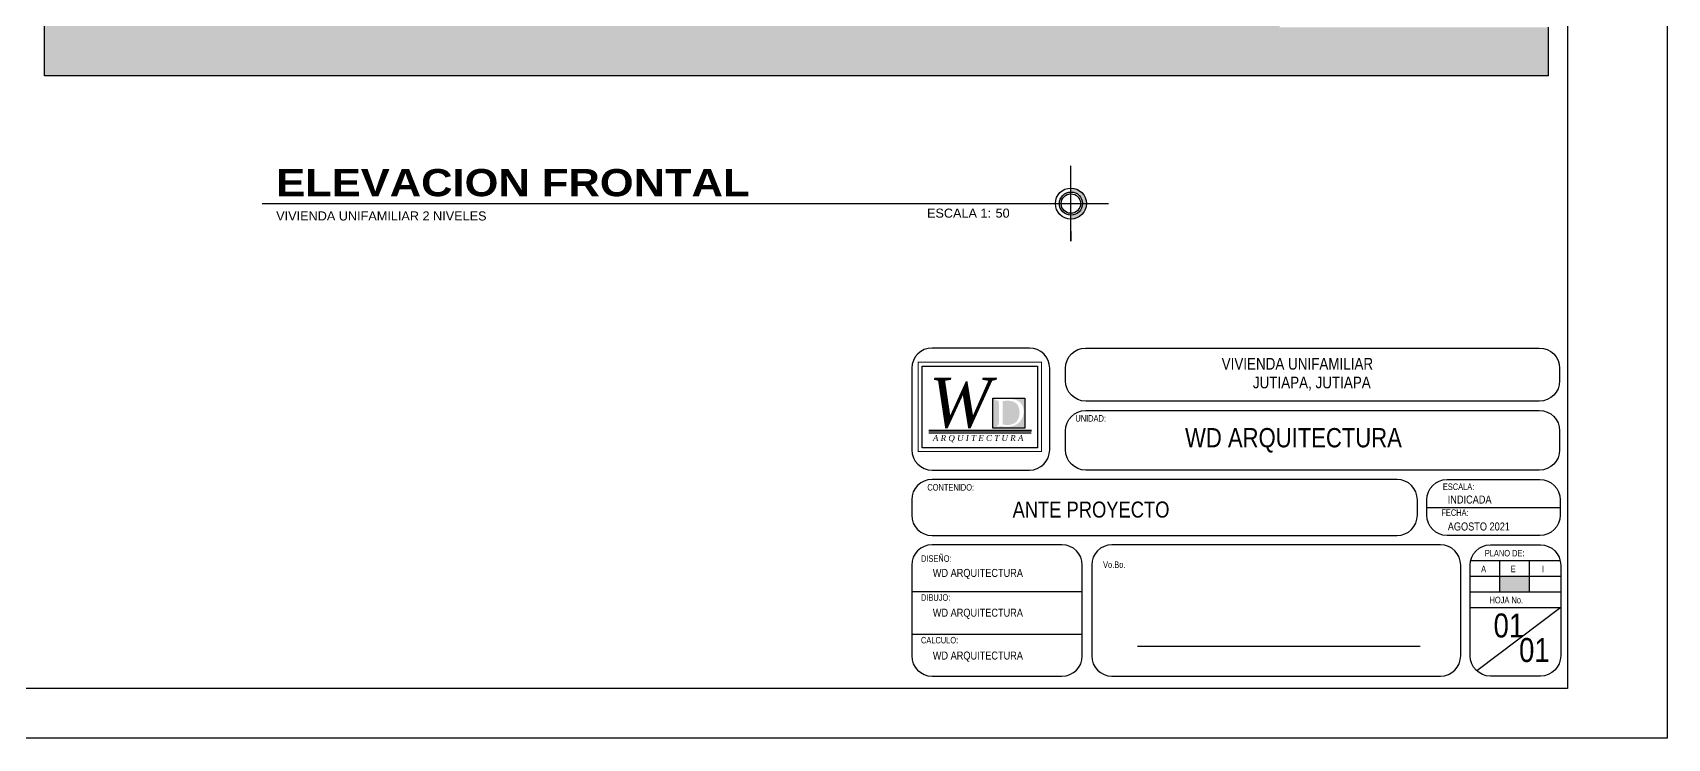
# Model space of a CAD drawing. Header units: inches. Extents: x -370 to 18, y -197 to 199.
# Drawn here: x -80.86 to -48.13, y -47.61 to -33.48 of the extents above; entities that cross this region are included whole.
import ezdxf

# ---------------------------------------------------------------- set-up
doc = ezdxf.new("R2010")
doc.units = ezdxf.units.IN
doc.header["$MEASUREMENT"] = 0
doc.layers.add('MUEBLES', color=7, linetype='Continuous')
doc.layers.add('MUROS', color=5, linetype='Continuous')
doc.styles.add('1', font='arial.ttf')
doc.styles.add('2', font='')
doc.styles.add('ML', font='ARIALN.TTF')
doc.styles.get("Standard").update_dxf_attribs({"font": 'arial.ttf'})
doc.styles.get('2').set_extended_font_data('Arial Black')

# ---------------------------------------------------------------- blocks, each defined once
blk = doc.blocks.new('LOGO MIO')
at = {"layer": 'MUROS'}
h = blk.add_hatch(color=256, dxfattribs=at)
h.dxf.hatch_style = 1
h.paths.add_polyline_path([(2.259, 1.642), (0.646, 1.642), (0.646, 0.127), (2.259, 0.127)])
h.paths.add_polyline_path([(2.011, 1.423), (2.05, 1.383), (2.085, 1.339), (2.115, 1.292), (2.135, 1.252), (2.155, 1.203), (2.171, 1.151), (2.182, 1.096), (2.189, 1.039), (2.193, 0.979), (2.193, 0.963), (2.191, 0.904), (2.185, 0.847), (2.176, 0.791), (2.163, 0.737), (2.146, 0.685), (2.126, 0.636), (2.102, 0.588), (2.074, 0.541), (2.043, 0.497), (2.008, 0.455), (1.971, 0.416), (1.931, 0.38), (1.889, 0.347), (1.845, 0.318), (1.799, 0.292), (1.751, 0.269), (1.701, 0.249), (1.648, 0.233), (1.594, 0.22), (1.538, 0.21), (1.48, 0.203), (1.419, 0.2), (1.389, 0.2), (1.269, 0.203), (1.188, 0.206), (1.123, 0.208), (1.075, 0.209), (1.046, 0.21), (0.998, 0.209), (0.943, 0.206), (0.881, 0.202), (0.844, 0.198), (0.844, 0.245), (0.935, 0.299), (0.938, 0.334), (0.941, 0.374), (0.943, 0.42), (0.946, 0.471), (0.947, 0.527), (0.948, 0.588), (0.95, 0.655), (0.95, 0.726), (0.951, 0.803), (0.951, 0.829), (0.951, 1.113), (0.95, 1.177), (0.949, 1.238), (0.947, 1.296), (0.944, 1.349), (0.94, 1.4), (0.939, 1.414), (0.928, 1.482), (0.921, 1.499), (0.88, 1.514), (0.84, 1.52), (0.762, 1.532), (0.762, 1.594), (0.839, 1.592), (0.902, 1.59), (0.95, 1.589), (0.979, 1.589), (1.242, 1.591), (1.456, 1.594), (1.511, 1.594), (1.567, 1.591), (1.623, 1.585), (1.681, 1.577), (1.721, 1.569), (1.776, 1.556), (1.829, 1.537), (1.88, 1.514), (1.929, 1.486), (1.967, 1.46)], flags=16)
h.paths.add_polyline_path([(1.853, 1.34), (1.885, 1.301), (1.912, 1.259), (1.934, 1.212), (1.953, 1.162), (1.968, 1.108), (1.978, 1.051), (1.985, 0.989), (1.986, 0.924), (1.985, 0.867), (1.98, 0.805), (1.971, 0.747), (1.958, 0.691), (1.942, 0.639), (1.922, 0.589), (1.898, 0.544), (1.87, 0.501), (1.839, 0.461), (1.804, 0.425), (1.795, 0.417), (1.755, 0.385), (1.712, 0.359), (1.665, 0.336), (1.615, 0.317), (1.562, 0.303), (1.504, 0.292), (1.443, 0.286), (1.376, 0.284), (1.322, 0.285), (1.267, 0.289), (1.208, 0.295), (1.146, 0.304), (1.143, 0.348), (1.14, 0.403), (1.137, 0.459), (1.136, 0.517), (1.135, 0.576), (1.135, 1.323), (1.137, 1.382), (1.141, 1.437), (1.146, 1.489), (1.166, 1.492), (1.228, 1.5), (1.286, 1.505), (1.34, 1.508), (1.389, 1.51), (1.435, 1.508), (1.498, 1.504), (1.558, 1.495), (1.613, 1.482), (1.665, 1.466), (1.713, 1.445), (1.758, 1.421), (1.798, 1.392), (1.835, 1.36)], flags=0)
h.paths.add_polyline_path([(1.953, 1.162), (1.934, 1.212), (1.912, 1.259), (1.885, 1.301), (1.853, 1.34), (1.835, 1.36), (1.798, 1.392), (1.758, 1.421), (1.713, 1.445), (1.665, 1.466), (1.613, 1.482), (1.558, 1.495), (1.498, 1.504), (1.435, 1.508), (1.389, 1.51), (1.34, 1.508), (1.286, 1.505), (1.228, 1.5), (1.166, 1.492), (1.146, 1.489), (1.141, 1.437), (1.137, 1.382), (1.135, 1.323), (1.135, 0.576), (1.136, 0.517), (1.137, 0.459), (1.14, 0.403), (1.143, 0.348), (1.146, 0.304), (1.208, 0.295), (1.267, 0.289), (1.322, 0.285), (1.373, 0.284), (1.378, 0.284), (1.443, 0.286), (1.504, 0.292), (1.562, 0.303), (1.615, 0.317), (1.665, 0.336), (1.712, 0.359), (1.755, 0.385), (1.795, 0.417), (1.804, 0.425), (1.839, 0.461), (1.87, 0.501), (1.898, 0.544), (1.922, 0.589), (1.942, 0.639), (1.958, 0.691), (1.971, 0.747), (1.98, 0.805), (1.985, 0.867), (1.986, 0.924), (1.985, 0.989), (1.978, 1.051), (1.968, 1.108)], flags=0)
h = blk.add_hatch(color=256, dxfattribs=at)
h.dxf.hatch_style = 1
h.paths.add_polyline_path([(1.135, 0.576), (1.136, 0.517), (1.137, 0.459), (1.14, 0.403), (1.143, 0.348), (1.146, 0.304), (1.208, 0.295), (1.267, 0.289), (1.322, 0.285), (1.373, 0.284), (1.378, 0.284), (1.443, 0.286), (1.504, 0.292), (1.562, 0.303), (1.615, 0.317), (1.665, 0.336), (1.712, 0.359), (1.755, 0.385), (1.795, 0.417), (1.804, 0.425), (1.839, 0.461), (1.87, 0.501), (1.898, 0.544), (1.922, 0.589), (1.942, 0.639), (1.958, 0.691), (1.971, 0.747), (1.98, 0.805), (1.985, 0.867), (1.986, 0.924), (1.985, 0.989), (1.978, 1.051), (1.968, 1.108), (1.953, 1.162), (1.934, 1.212), (1.912, 1.259), (1.885, 1.301), (1.853, 1.34), (1.835, 1.36), (1.798, 1.392), (1.758, 1.421), (1.713, 1.445), (1.665, 1.466), (1.613, 1.482), (1.558, 1.495), (1.498, 1.504), (1.435, 1.508), (1.389, 1.51), (1.34, 1.508), (1.286, 1.505), (1.228, 1.5), (1.166, 1.492), (1.146, 1.489), (1.141, 1.437), (1.137, 1.382), (1.135, 1.323)])
at = {"layer": 'MUROS', "const_width": 0.05}
blk.add_lwpolyline([(-3.127, 3.461), (3.089, 3.461), (3.089, -1.063), (-3.127, -1.063)], close=True, dxfattribs=at)
at = {"layer": 'MUROS'}
for points in [[(-2.927, 3.261), (2.889, 3.261), (2.889, -0.863), (-2.927, -0.863)], [(0.646, 1.642), (2.259, 1.642), (2.259, 0.127), (0.646, 0.127)]]:
    blk.add_lwpolyline(points, close=True, dxfattribs=at)
at = {"layer": 'MUROS', "const_width": 0.1}
blk.add_lwpolyline([(-2.599, 0), (2.599, 0)], dxfattribs=at)
at = {"layer": 'MUROS'}
blk.add_lwpolyline([(-2.6, -0.121), (2.573, -0.121)], dxfattribs=at)
at = {"layer": 'MUROS', "attachment_point": 1}
for s, insert, char_height in [('{\\fBook Antiqua|b0|i1|c0|p18;W}', (-2.583, 2.664), 2.5), ('{\\fBook Antiqua|b0|i1|c0|p18;A R Q U I T E C T U R A}', (-2.387, -0.225), 0.3)]:
    blk.add_mtext(s, dxfattribs=dict(at, insert=insert, char_height=char_height))
blk = doc.blocks.new('*U71')
h = blk.add_hatch(color=1)
h.paths.add_polyline_path([(17.593, 0), (17.633, 0, 0.414214), (17.847, -0.214), (17.847, -0.255, -0.414214)])
h.paths.add_polyline_path([(17.847, 0.255), (17.847, 0.214, 0.414214), (17.633, 0), (17.593, 0, -0.414214)])
h = blk.add_hatch(color=1)
h.paths.add_polyline_path([(17.847, 0.255), (17.847, 0.343, -0.414214), (18.19, 0), (18.102, 0, 0.414214)])
h.paths.add_polyline_path([(18.102, 0), (18.19, 0, -0.414214), (17.847, -0.343), (17.847, -0.255, 0.414214)])
at = {"color": 13}
for p, q in [((17.847, -0.83), (17.847, 0.83)), ((0, 0), (18.677, 0))]:
    blk.add_line(p, q, dxfattribs=at)
at = {"color": 5}
for p, q in [((17.847, 0.611), (17.847, 0.83)), ((0, 0), (0.218, 0)), ((18.459, 0), (18.677, 0)), ((17.847, -0.611), (17.847, -0.83))]:
    blk.add_line(p, q, dxfattribs=at)
at = {"color": 13}
for radius in [0.343, 0.255, 0.214]:
    blk.add_circle((17.847, 0), radius, dxfattribs=at)
at = {"color": 2, "linetype": 'Continuous', "style": '1'}
blk.add_text('ESCALA 1:', height=0.2, dxfattribs=at).set_placement((14.671, -0.311))
at = {"color": 1, "linetype": 'Continuous', "style": '2'}
blk.add_attdef('TITULO', (0.308, 0.162), '', height=0.6, dxfattribs=at)
at = {"color": 2, "linetype": 'Continuous', "style": '1'}
blk.add_attdef('DESCRIPCION', (0.308, -0.373), '', height=0.2, dxfattribs=at)
at = {"color": 2, "style": '1'}
blk.add_attdef('ESCALA', (16.184, -0.311), '', height=0.2, dxfattribs=at)

msp = doc.modelspace()

# ---------------------------------------------------------------- hatches: boundary and pattern name
h = msp.add_hatch(color=256)
h.dxf.hatch_style = 1
h.paths.add_polyline_path([(-80.62713, -32.9748), (-80.62713, -34.34693), (-50.51898, -34.34693), (-50.51898, -33.3748), (-55.89162, -33.3748), (-55.89162, -32.9748)])
h = msp.add_hatch(color=256)
h.dxf.hatch_style = 1
h.paths.add_polyline_path([(-51.48539, -44.36271), (-51.48539, -44.67547), (-50.89113, -44.67547), (-50.89113, -44.36271)])

# ---------------------------------------------------------------- linework, layer by layer
at = {"color": 3, "lineweight": 30}
for p, q in [((-52.94747, -42.98909), (-50.27658, -42.98909)), ((-52.06867, -44.04994), (-50.27658, -44.04994)), ((-51.48539, -44.67547), (-51.48539, -44.04994)), ((-50.89113, -44.67547), (-50.89113, -44.04994)), ((-52.07965, -44.36271), (-50.2656, -44.36271)), ((-63.26088, -44.66851), (-59.84522, -44.66851)), ((-52.07965, -44.67547), (-50.2656, -44.67547)), ((-52.07965, -44.98824), (-50.2656, -44.98824)), ((-50.2656, -44.98824), (-51.94367, -46.26126)), ((-63.26088, -45.52207), (-59.84522, -45.52207))]:
    msp.add_line(p, q, dxfattribs=at)
at = {"color": 3}
msp.add_line((-58.73752, -45.76633), (-53.07816, -45.76633), dxfattribs=at)
msp.add_lwpolyline([(-50.51898, -33.3748), (-50.51898, -34.34693), (-80.62713, -34.34693), (-80.62713, -32.9748)])
at = {"layer": 'MUEBLES', "color": 1}
msp.add_lwpolyline([(-48.131, -5.55979), (-48.131, -47.60979), (-107.531, -47.60979), (-107.531, -5.55979)], close=True, dxfattribs=at)
at = {"layer": 'MUEBLES', "color": 6}
msp.add_lwpolyline([(-50.131, -6.55979), (-50.131, -46.60979), (-105.531, -46.60979), (-105.531, -6.55979)], close=True, dxfattribs=at)
at = {"layer": 'MUEBLES', "color": 3, "lineweight": 30}
for points in [[(-60.90396, -39.79629), (-62.85134, -39.79629, 0.41421356), (-63.25797, -40.20293), (-63.25797, -41.83438, 0.41421356), (-62.85134, -42.24101), (-60.90396, -42.24101, 0.41421356), (-60.49733, -41.83438), (-60.49733, -40.20293, 0.41421356)], [(-60.18318, -40.45307), (-60.18318, -40.20293, -0.41421356), (-59.77655, -39.79629), (-50.69381, -39.79629, -0.41421356), (-50.28718, -40.20293), (-50.28718, -40.45307, -0.41421356), (-50.69381, -40.8597), (-59.77655, -40.8597, -0.41421356)], [(-50.28718, -41.83438, -0.41421356), (-50.69381, -42.24101), (-59.77655, -42.24101, -0.41421356), (-60.18318, -41.83438), (-60.18318, -41.454, -0.41421356), (-59.77655, -41.04736), (-50.69381, -41.04736, -0.41421356), (-50.28718, -41.454)], [(-62.85424, -43.54951), (-53.5418, -43.54951, 0.41421356), (-53.13516, -43.14288), (-53.13516, -42.8353, 0.41421356), (-53.5418, -42.42867), (-62.85424, -42.42867, 0.41421356), (-63.26088, -42.8353), (-63.26088, -43.14288, 0.41421356)], [(-50.27658, -43.14288, -0.41421356), (-50.68321, -43.54951), (-52.54083, -43.54951, -0.41421356), (-52.94747, -43.14288), (-52.94747, -42.8353, -0.41421356), (-52.54083, -42.42867), (-50.68321, -42.42867, -0.41421356), (-50.27658, -42.8353)], [(-63.26088, -44.1438), (-63.26088, -45.95779, 0.41421356), (-62.85424, -46.36442), (-60.25185, -46.36442, 0.41421356), (-59.84522, -45.95779), (-59.84522, -44.1438, 0.41421356), (-60.25185, -43.73717), (-62.85424, -43.73717, 0.41421356)], [(-52.26735, -44.1438, 0.41421356), (-52.67398, -43.73717), (-59.25089, -43.73717, 0.41421356), (-59.65753, -44.1438), (-59.65753, -45.95779, 0.41421356), (-59.25089, -46.36442), (-52.67398, -46.36442, 0.41421356), (-52.26735, -45.95779)], [(-52.07965, -45.95779), (-52.07965, -44.1438, -0.41421356), (-51.67302, -43.73717), (-50.67223, -43.73717, -0.41421356), (-50.2656, -44.1438), (-50.2656, -45.95779, -0.41421356), (-50.67223, -46.36442), (-51.67302, -46.36442, -0.41421356)]]:
    msp.add_lwpolyline(points, format="xyb", close=True, dxfattribs=at)

# ---------------------------------------------------------------- block references
at = {"xscale": 0.9073029058261515, "yscale": 0.9073029058261515, "zscale": 0.9073029058261515}
msp.add_blockref('*U71', (-76.26573, -36.90472), dxfattribs=at).add_auto_attribs({'TITULO': 'ELEVACION FRONTAL', 'DESCRIPCION': 'VIVIENDA UNIFAMILIAR 2 NIVELES', 'ESCALA': '50'})
at = {"xscale": 0.3965724057784217, "yscale": 0.3965724057784217, "zscale": 0.3965724057784217}
msp.add_blockref('LOGO MIO', (-61.89001, -41.44973), dxfattribs=at)

# ---------------------------------------------------------------- texts
at = {"color": 3, "linetype": 'Continuous', "style": 'ML'}
for s, height, p in [('VIVIENDA UNIFAMILIAR ', 0.2347011, (-57.05415, -40.22907)), ('JUTIAPA, JUTIAPA', 0.2347011, (-56.42976, -40.60343)), ('WD ARQUITECTURA', 0.3854926, (-57.7872, -41.78468)), ('ANTE PROYECTO', 0.3205274, (-61.24106, -43.19059)), ('INDICADA', 0.160264, (-52.52745, -42.91001)), ('AGOSTO 2021', 0.1602637, (-52.52708, -43.44938)), ('WD ARQUITECTURA', 0.1602637, (-62.83845, -44.37929)), ('WD ARQUITECTURA', 0.1602637, (-62.83845, -45.17524)), ('WD ARQUITECTURA', 0.1602637, (-62.83845, -46.03338))]:
    msp.add_text(s, height=height, dxfattribs=at).set_placement(p)
at = {"color": 2, "linetype": 'Continuous', "style": 'ML'}
for s, height, p in [('UNIDAD:', 0.130112, (-59.98367, -41.27028)), ('CONTENIDO:', 0.130112, (-62.94746, -42.65058)), ('ESCALA:', 0.130112, (-52.62507, -42.63843)), ('FECHA:', 0.130112, (-52.65579, -43.15768)), ('PLANO DE:', 0.130112, (-51.78494, -43.9688)), ('DISEÑO:', 0.130112, (-63.07542, -44.07658)), ('Vo.Bo.', 0.130112, (-59.4294, -44.19905)), ('A', 0.13011, (-51.85846, -44.28465)), ('E', 0.13011, (-51.2642, -44.28465)), ('I', 0.13011, (-50.63866, -44.28465)), ('DIBUJO:', 0.130112, (-63.07542, -44.85679)), ('HOJA No.', 0.130112, (-51.69104, -44.90695)), ('CALCULO:', 0.130112, (-63.07542, -45.71036))]:
    msp.add_text(s, height=height, dxfattribs=at).set_placement(p)
at = {"color": 3, "lineweight": 30, "style": 'ML'}
for p in [(-51.6093, -45.5909), (-51.09849, -46.08235)]:
    msp.add_text('01', height=0.479487, dxfattribs=at).set_placement(p)

doc.saveas('drawing.dxf')
